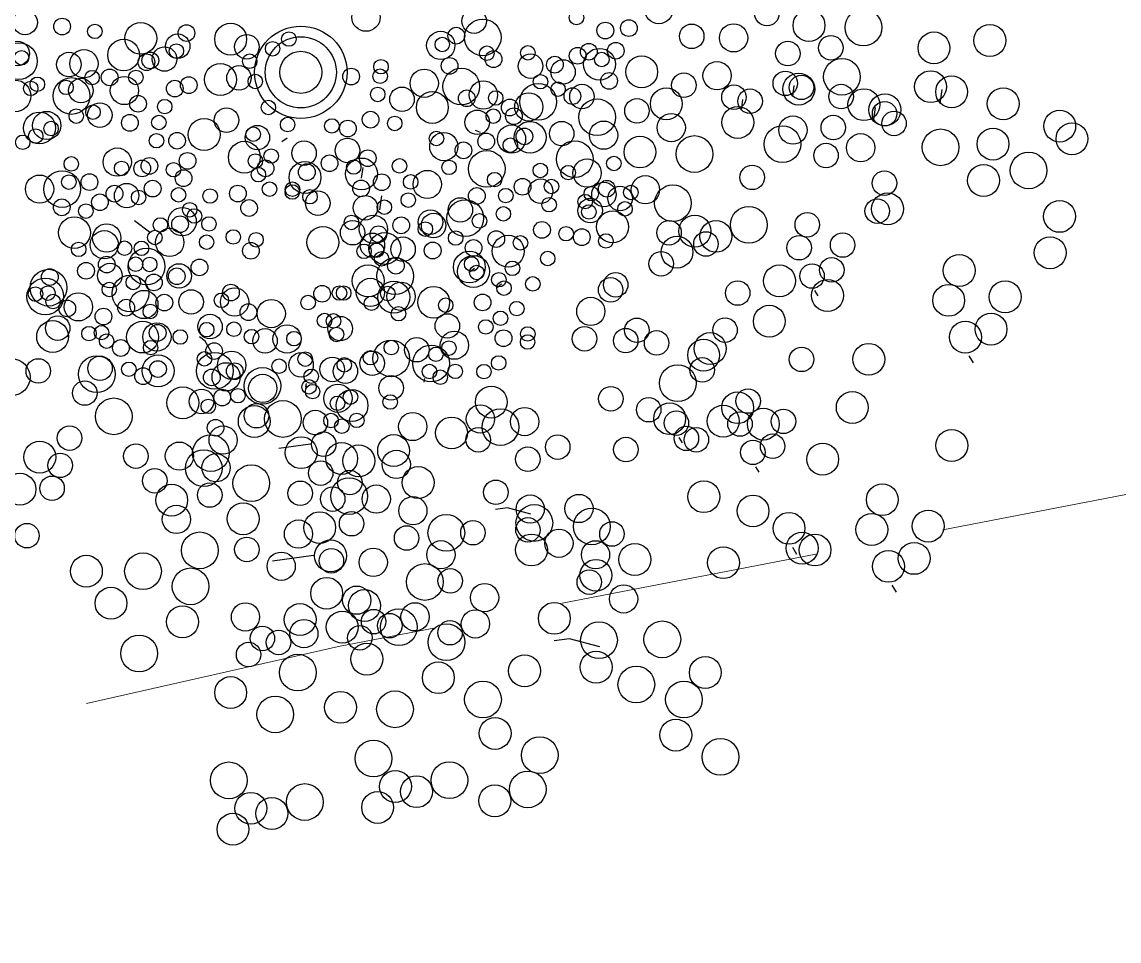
# Model space of a CAD drawing. Header units: millimetres. Extents: x 441156 to 441876, y 4514765 to 4515211.
# Drawn here: x 441586.899 to 441587.961, y 4514836.891 to 4514837.78 of the extents above; entities that cross this region are included whole.
import ezdxf

# ---------------------------------------------------------------- set-up
doc = ezdxf.new("R2010")
doc.units = ezdxf.units.MM
doc.linetypes.add('HIDDEN', pattern=[0.375, 0.25, -0.125])
doc.layers.add('01_piscinas', color=254, linetype='Continuous')
doc.layers.add('INGIN ELECTRICIDAD ALUMBRADO', color=120, linetype='HIDDEN')

msp = doc.modelspace()

# ---------------------------------------------------------------- linework, layer by layer
at = {"layer": '01_piscinas'}
for p, q in [((441587.64634229, 4514837.71807769, 0.00000053), (441587.64483138, 4514837.70762702, 0.00000053)), ((441587.78947846, 4514837.71422568, 0.00000053), (441587.78751427, 4514837.7006398, 0.00000053)), ((441587.59669433, 4514837.70469112, 0.00000053), (441587.59518342, 4514837.69424045, 0.00000053)), ((441587.72493611, 4514837.69682314, 0.00000053), (441587.72297193, 4514837.68323727, 0.00000053)), ((441587.33787062, 4514837.67508634, 0.00000053), (441587.34279814, 4514837.67313919, 0.00000053)), ((441587.15587819, 4514837.66734263, 0.00000053), (441587.15087339, 4514837.66360218, 0.00000053)), ((441587.22924897, 4514837.63899916, 0.00000053), (441587.22773806, 4514837.62854849, 0.00000053)), ((441587.24725714, 4514837.61142359, 0.00000053), (441587.24529296, 4514837.59783772, 0.00000053)), ((441587.0082659, 4514837.58768258, 0.00000053), (441587.02279162, 4514837.57666015, 0.00000053)), ((441587.33710561, 4514837.54108708, 0.00000053), (441587.33210081, 4514837.53734663, 0.00000053)), ((441587.36347966, 4514837.52591508, 0.00000053), (441587.35847486, 4514837.52217463, 0.00000053)), ((441587.66629872, 4514837.51997344, 0.00000053), (441587.66950376, 4514837.51472769, 0.00000053)), ((441587.81542182, 4514837.45669016, 0.00000053), (441587.81958837, 4514837.44987068, 0.00000053)), ((441587.17451832, 4514837.43010127, 0.00000053), (441587.17366447, 4514837.4265654, 0.00000053)), ((441587.28894148, 4514837.4346771, 0.00000053), (441587.28808763, 4514837.43114124, 0.00000053)), ((441587.19364837, 4514837.38727961, 0.00000053), (441587.19279452, 4514837.38374375, 0.00000053)), ((441587.53503002, 4514837.37776839, 0.00000053), (441587.53823506, 4514837.37252264, 0.00000053)), ((441587.14804533, 4514837.36740633, 0.00000053), (441587.17857563, 4514837.3715928, 0.00000053)), ((441587.60906296, 4514837.34945668, 0.00000053), (441587.612268, 4514837.34421093, 0.00000053)), ((441587.64477251, 4514837.2718236, 0.00000053), (441587.64893906, 4514837.26500412, 0.00000053)), ((441587.14169241, 4514837.25835292, 0.00000053), (441587.1813818, 4514837.26379533, 0.00000053)), ((441587.74101533, 4514837.23501836, 0.00000053), (441587.74518188, 4514837.22819889, 0.00000053))]:
    msp.add_line(p, q, dxfattribs=at)
at = {"layer": '01_piscinas', "elevation": 0.00000131}
msp.add_lwpolyline([(441583.31739881, 4514835.83174273, -0.0058147586), (441588.54332977, 4514837.00261362, -0.0069540546), (441592.08503505, 4514837.58702849)], format="xyb", dxfattribs=at)
at = {"layer": '01_piscinas', "elevation": 0.00000053}
for points in [[(441587.0835645, 4514837.45898806), (441587.07659142, 4514837.47094848), (441587.07659142, 4514837.47094848), (441587.07114223, 4514837.47511852)], [(441587.39181924, 4514837.30359766), (441587.3691935, 4514837.30955757), (441587.3691935, 4514837.30955757), (441587.35769842, 4514837.30802898)], [(441587.4585985, 4514837.17540164), (441587.42918503, 4514837.18314953), (441587.42918503, 4514837.18314953), (441587.41424143, 4514837.18116236)]]:
    msp.add_lwpolyline(points, dxfattribs=at)
at = {"layer": '01_piscinas'}
for centre, radius in [((441587.51559439, 4514837.79156787, 0.00000053), 0.01366082), ((441586.90246101, 4514837.77913782, 0.00000053), 0.01185795), ((441587.23228467, 4514837.78423404, 0.00000053), 0.01366082), ((441587.33688127, 4514837.78043003, 0.00000053), 0.01185795), ((441587.43592127, 4514837.78386613, 0.00000053), 0.00701654), ((441587.620191, 4514837.78776385, 0.00000053), 0.01185795), ((441587.66087026, 4514837.77616671, 0.00000053), 0.01541533), ((441587.71354952, 4514837.77424504, 0.00000053), 0.01775907), ((441586.93827824, 4514837.77518077, 0.00000053), 0.00808333), ((441587.34524688, 4514837.76471106, 0.00000053), 0.01775907), ((441587.48663425, 4514837.77369305, 0.00000053), 0.00808333), ((441586.96996791, 4514837.77053151, 0.00000053), 0.00701654), ((441587.01436394, 4514837.76374024, 0.00000053), 0.01541533), ((441587.05858192, 4514837.76889071, 0.00000053), 0.00808333), ((441587.10135368, 4514837.76296808, 0.00000053), 0.01541533), ((441587.16922172, 4514837.73091772, 0.00000053), 0.0446896), ((441587.15769376, 4514837.76307657, 0.00000053), 0.00701654), ((441587.30462569, 4514837.7569126, 0.00000053), 0.01366082), ((441587.31966682, 4514837.76634814, 0.00000053), 0.00808333), ((441587.46384235, 4514837.77131994, 0.00000053), 0.00808333), ((441587.54741291, 4514837.76572464, 0.00000053), 0.01185795), ((441587.58793541, 4514837.76424643, 0.00000053), 0.01366082), ((441587.78177818, 4514837.7545164, 0.00000053), 0.01541533), ((441587.83584053, 4514837.76171363, 0.00000053), 0.01541533), ((441586.89642569, 4514837.74177435, 0.00000053), 0.01775907), ((441586.89485117, 4514837.74912973, 0.00000053), 0.01185795), ((441586.99780558, 4514837.74763989, 0.00000053), 0.01541533), ((441587.05010035, 4514837.75616581, 0.00000053), 0.01185795), ((441587.11701553, 4514837.75557185, 0.00000053), 0.01185795), ((441587.16922172, 4514837.73091772, 0.00000053), 0.03437661), ((441587.14195418, 4514837.753705, 0.00000053), 0.00701654), ((441587.30608459, 4514837.75782232, 0.00000053), 0.00701654), ((441587.44786983, 4514837.7508482, 0.00000053), 0.00808333), ((441587.47397668, 4514837.75181801, 0.00000053), 0.00808333), ((441587.640419, 4514837.74907055, 0.00000053), 0.01185795), ((441587.68200542, 4514837.75460688, 0.00000053), 0.01185795), ((441586.89902112, 4514837.74498339, 0.00000053), 0.00701654), ((441586.94486497, 4514837.7384814, 0.00000053), 0.01185795), ((441586.95937862, 4514837.73926897, 0.00000053), 0.01366082), ((441587.01987216, 4514837.74068488, 0.00000053), 0.00808333), ((441587.02362518, 4514837.74243807, 0.00000053), 0.00808333), ((441587.03736315, 4514837.74378092, 0.00000053), 0.01185795), ((441587.04882481, 4514837.75151719, 0.00000053), 0.00701654), ((441587.1197699, 4514837.74163404, 0.00000053), 0.00701654), ((441587.16922172, 4514837.73091772, 0.00000053), 0.02034119), ((441587.34925755, 4514837.7493978, 0.00000053), 0.00701654), ((441587.35565968, 4514837.74365472, 0.00000053), 0.00808333), ((441587.3915156, 4514837.73689857, 0.00000053), 0.01185795), ((441587.38891203, 4514837.74976973, 0.00000053), 0.00701654), ((441587.43705866, 4514837.74694829, 0.00000053), 0.00808333), ((441587.45820376, 4514837.73869282, 0.00000053), 0.01541533), ((441587.46039445, 4514837.74329219, 0.00000053), 0.00701654), ((441587.09146088, 4514837.72395756, 0.00000053), 0.01541533), ((441587.10940569, 4514837.72556376, 0.00000053), 0.01185795), ((441587.24680027, 4514837.73635929, 0.00000053), 0.00701654), ((441587.31319862, 4514837.73713633, 0.00000053), 0.00808333), ((441587.41505366, 4514837.7383216, 0.00000053), 0.00808333), ((441587.42290587, 4514837.73128959, 0.00000053), 0.01185795), ((441587.49901111, 4514837.73140114, 0.00000053), 0.01541533), ((441587.5719482, 4514837.72764123, 0.00000053), 0.01366082), ((441587.69276614, 4514837.72665828, 0.00000053), 0.01775907), ((441586.96728185, 4514837.72580762, 0.00000053), 0.00701654), ((441586.98430183, 4514837.72602876, 0.00000053), 0.00808333), ((441586.99860039, 4514837.7133033, 0.00000053), 0.01366082), ((441587.00968165, 4514837.72594564, 0.00000053), 0.00701654), ((441587.12520094, 4514837.72206667, 0.00000053), 0.00701654), ((441587.21791555, 4514837.72683967, 0.00000053), 0.00808333), ((441587.24591954, 4514837.72714775, 0.00000053), 0.00701654), ((441587.28863848, 4514837.7203074, 0.00000053), 0.01366082), ((441587.3244635, 4514837.71712431, 0.00000053), 0.01775907), ((441587.40111013, 4514837.72182916, 0.00000053), 0.00701654), ((441587.46750848, 4514837.72260621, 0.00000053), 0.00808333), ((441587.53979535, 4514837.71843103, 0.00000053), 0.01185795), ((441587.637915, 4514837.72024469, 0.00000053), 0.01185795), ((441587.65096744, 4514837.71468502, 0.00000053), 0.01541533), ((441587.6535774, 4514837.71637685, 0.00000053), 0.01185795), ((441587.77852298, 4514837.71704277, 0.00000053), 0.01541533), ((441587.7988841, 4514837.71201459, 0.00000053), 0.01541533), ((441586.89264949, 4514837.70804951, 0.00000053), 0.01541533), ((441586.90788831, 4514837.71538132, 0.00000053), 0.00701654), ((441586.91430839, 4514837.71932093, 0.00000053), 0.00701654), ((441586.94741399, 4514837.70801897, 0.00000053), 0.01775907), ((441586.94210573, 4514837.71634687, 0.00000053), 0.00701654), ((441586.95647386, 4514837.71332679, 0.00000053), 0.01185795), ((441587.04730908, 4514837.71514919, 0.00000053), 0.00808333), ((441587.06077338, 4514837.71849927, 0.00000053), 0.00808333), ((441587.2436179, 4514837.70952844, 0.00000053), 0.00701654), ((441587.26711424, 4514837.70482135, 0.00000053), 0.01185795), ((441587.34588604, 4514837.70899723, 0.00000053), 0.01366082), ((441587.39888534, 4514837.70242108, 0.00000053), 0.01775907), ((441587.41812071, 4514837.71462633, 0.00000053), 0.00701654), ((441587.44121065, 4514837.70748385, 0.00000053), 0.01185795), ((441587.58826704, 4514837.70685812, 0.00000053), 0.01185795), ((441587.69197431, 4514837.70752009, 0.00000053), 0.01185795), ((441587.01173874, 4514837.70049307, 0.00000053), 0.00808333), ((441587.296482, 4514837.69699244, 0.00000053), 0.01541533), ((441587.32976435, 4514837.70579115, 0.00000053), 0.00808333), ((441587.35776834, 4514837.70609923, 0.00000053), 0.00701654), ((441587.38980896, 4514837.69745637, 0.00000053), 0.01366082), ((441587.43193814, 4514837.70795009, 0.00000053), 0.00808333), ((441587.49440556, 4514837.69365236, 0.00000053), 0.01185795), ((441587.52280733, 4514837.70045368, 0.00000053), 0.01541533), ((441587.60392944, 4514837.70299029, 0.00000053), 0.01185795), ((441587.71398064, 4514837.69964024, 0.00000053), 0.01541533), ((441587.73434175, 4514837.69461205, 0.00000053), 0.01541533), ((441587.84880008, 4514837.7005008, 0.00000053), 0.01541533), ((441586.95199962, 4514837.68857002, 0.00000053), 0.00701654), ((441586.96816287, 4514837.69241679, 0.00000053), 0.00701654), ((441586.97477864, 4514837.68952105, 0.00000053), 0.01185795), ((441587.03755197, 4514837.69777567, 0.00000053), 0.00701654), ((441587.09732017, 4514837.6846284, 0.00000053), 0.01185795), ((441587.13782016, 4514837.69689839, 0.00000053), 0.00701654), ((441587.3554667, 4514837.68847992, 0.00000053), 0.00701654), ((441587.37134044, 4514837.69687795, 0.00000053), 0.00808333), ((441587.37538452, 4514837.68846339, 0.00000053), 0.00808333), ((441587.45598514, 4514837.68741797, 0.00000053), 0.01775907), ((441587.59196072, 4514837.68247275, 0.00000053), 0.01541533), ((441587.73401242, 4514837.69089857, 0.00000053), 0.01185795), ((441586.91644571, 4514837.67710205, 0.00000053), 0.01541533), ((441586.92337695, 4514837.67949358, 0.00000053), 0.01366082), ((441587.00388036, 4514837.68208551, 0.00000053), 0.00808333), ((441587.03188435, 4514837.68239359, 0.00000053), 0.00701654), ((441587.0757497, 4514837.6707416, 0.00000053), 0.01541533), ((441587.15648903, 4514837.6803866, 0.00000053), 0.00701654), ((441587.19926169, 4514837.67903998, 0.00000053), 0.00701654), ((441587.21474703, 4514837.67651357, 0.00000053), 0.00808333), ((441587.23675203, 4514837.68514026, 0.00000053), 0.00808333), ((441587.26008781, 4514837.68148416, 0.00000053), 0.00701654), ((441587.33984357, 4514837.68257788, 0.00000053), 0.01185795), ((441587.52762688, 4514837.67743373, 0.00000053), 0.01366082), ((441587.64537112, 4514837.67511644, 0.00000053), 0.01366082), ((441587.68436446, 4514837.677512, 0.00000053), 0.01185795), ((441587.74313064, 4514837.68146518, 0.00000053), 0.01185795), ((441587.90344963, 4514837.67889282, 0.00000053), 0.01541533), ((441586.91277088, 4514837.66927855, 0.00000053), 0.00701654), ((441586.92760463, 4514837.6765166, 0.00000053), 0.00701654), ((441587.12719353, 4514837.66773533, 0.00000053), 0.01185795), ((441587.12316854, 4514837.67108766, 0.00000053), 0.00701654), ((441587.3004542, 4514837.66691318, 0.00000053), 0.00701654), ((441587.37306489, 4514837.66635925, 0.00000053), 0.01366082), ((441587.39103013, 4514837.66807593, 0.00000053), 0.01541533), ((441587.38551884, 4514837.66896146, 0.00000053), 0.00808333), ((441587.42162748, 4514837.67161314, 0.00000053), 0.01185795), ((441587.46214998, 4514837.67013493, 0.00000053), 0.01366082), ((441587.63514843, 4514837.66138853, 0.00000053), 0.01775907), ((441587.78821594, 4514837.65837605, 0.00000053), 0.01775907), ((441587.83890728, 4514837.66149028, 0.00000053), 0.01541533), ((441587.91530331, 4514837.66662942, 0.00000053), 0.01541533), ((441586.90018935, 4514837.66327913, 0.00000053), 0.00701654), ((441587.02958272, 4514837.66477428, 0.00000053), 0.00701654), ((441587.04950053, 4514837.66475775, 0.00000053), 0.00808333), ((441587.11458508, 4514837.64878061, 0.00000053), 0.01541533), ((441587.17234999, 4514837.65273907, 0.00000053), 0.01185795), ((441587.21439124, 4514837.6553168, 0.00000053), 0.01185795), ((441587.30758799, 4514837.65906045, 0.00000053), 0.01366082), ((441587.32659583, 4514837.65546505, 0.00000053), 0.00808333), ((441587.34860083, 4514837.66409174, 0.00000053), 0.00808333), ((441587.37193661, 4514837.66043564, 0.00000053), 0.00701654), ((441587.43421784, 4514837.64699171, 0.00000053), 0.01775907), ((441587.4973492, 4514837.65382177, 0.00000053), 0.01541533), ((441587.55002846, 4514837.65190009, 0.00000053), 0.01775907), ((441587.71087506, 4514837.65794776, 0.00000053), 0.01366082), ((441586.99162789, 4514837.64408012, 0.00000053), 0.01366082), ((441587.05963486, 4514837.64525582, 0.00000053), 0.00808333), ((441587.14054537, 4514837.64994987, 0.00000053), 0.00701654), ((441587.23396753, 4514837.64782857, 0.00000053), 0.00808333), ((441587.34909787, 4514837.63750327, 0.00000053), 0.01775907), ((441587.67735236, 4514837.6504655, 0.00000053), 0.01185795), ((441587.87337106, 4514837.63605676, 0.00000053), 0.01775907), ((441586.94714651, 4514837.64237048, 0.00000053), 0.00701654), ((441586.99584534, 4514837.63794202, 0.00000053), 0.00701654), ((441587.01576316, 4514837.63792549, 0.00000053), 0.00808333), ((441587.02271684, 4514837.6403861, 0.00000053), 0.00808333), ((441587.04605262, 4514837.63673, 0.00000053), 0.00701654), ((441587.12529705, 4514837.64503906, 0.00000053), 0.00701654), ((441587.1351171, 4514837.63806973, 0.00000053), 0.00808333), ((441587.17328846, 4514837.62928548, 0.00000053), 0.01541533), ((441587.17504451, 4514837.63433216, 0.00000053), 0.00808333), ((441587.19704951, 4514837.64295886, 0.00000053), 0.00808333), ((441587.22794209, 4514837.63263653, 0.00000053), 0.01541533), ((441587.2203853, 4514837.63930276, 0.00000053), 0.00701654), ((441587.26473332, 4514837.64041097, 0.00000053), 0.00701654), ((441587.31265229, 4514837.63897261, 0.00000053), 0.00701654), ((441587.40094089, 4514837.63598292, 0.00000053), 0.00701654), ((441587.44616277, 4514837.63352973, 0.00000053), 0.01366082), ((441587.47209399, 4514837.64275761, 0.00000053), 0.00701654), ((441586.9164811, 4514837.61794765, 0.00000053), 0.01366082), ((441586.93834974, 4514837.61802884, 0.00000053), 0.01775907), ((441586.94484488, 4514837.62475117, 0.00000053), 0.00701654), ((441586.96476269, 4514837.62473465, 0.00000053), 0.00808333), ((441587.05575956, 4514837.62856524, 0.00000053), 0.00808333), ((441587.12818996, 4514837.63194595, 0.00000053), 0.00701654), ((441587.24751639, 4514837.62462217, 0.00000053), 0.00808333), ((441587.27552038, 4514837.62493025, 0.00000053), 0.00701654), ((441587.29160078, 4514837.62245526, 0.00000053), 0.01366082), ((441587.3567396, 4514837.6271584, 0.00000053), 0.00701654), ((441587.4278927, 4514837.63393309, 0.00000053), 0.00701654), ((441587.60590601, 4514837.62930399, 0.00000053), 0.01185795), ((441587.73388118, 4514837.62373812, 0.00000053), 0.01185795), ((441587.82979155, 4514837.62632983, 0.00000053), 0.01541533), ((441586.98897947, 4514837.61355384, 0.00000053), 0.00808333), ((441587.00072958, 4514837.61165874, 0.00000053), 0.01185795), ((441587.02589748, 4514837.61842356, 0.00000053), 0.00808333), ((441587.10833341, 4514837.61369809, 0.00000053), 0.00808333), ((441587.13900506, 4514837.61793355, 0.00000053), 0.00701654), ((441587.16099444, 4514837.61517234, 0.00000053), 0.00701654), ((441587.16110098, 4514837.61783973, 0.00000053), 0.00701654), ((441587.22749933, 4514837.61861677, 0.00000053), 0.00808333), ((441587.38372396, 4514837.62019412, 0.00000053), 0.00808333), ((441587.40124261, 4514837.61597085, 0.00000053), 0.01185795), ((441587.41172795, 4514837.62050219, 0.00000053), 0.00701654), ((441587.46248161, 4514837.61274663, 0.00000053), 0.01185795), ((441587.46522812, 4514837.61836944, 0.00000053), 0.00808333), ((441587.47814401, 4514837.60887879, 0.00000053), 0.01185795), ((441587.4885639, 4514837.61471334, 0.00000053), 0.00701654), ((441587.50263418, 4514837.61741259, 0.00000053), 0.01366082), ((441587.52924508, 4514837.60431334, 0.00000053), 0.01775907), ((441586.97489702, 4514837.60523271, 0.00000053), 0.00808333), ((441587.01231525, 4514837.60989774, 0.00000053), 0.00701654), ((441587.05092974, 4514837.61241617, 0.00000053), 0.00701654), ((441587.08146191, 4514837.611254, 0.00000053), 0.00701654), ((441587.17811156, 4514837.61063689, 0.00000053), 0.00701654), ((441587.18568524, 4514837.60438612, 0.00000053), 0.01185795), ((441587.23171062, 4514837.59989175, 0.00000053), 0.01185795), ((441587.27321874, 4514837.60731094, 0.00000053), 0.00701654), ((441587.33952267, 4514837.6113696, 0.00000053), 0.00808333), ((441587.36752665, 4514837.61167767, 0.00000053), 0.00701654), ((441587.44436261, 4514837.60588881, 0.00000053), 0.00701654), ((441587.45022479, 4514837.6134843, 0.00000053), 0.00701654), ((441587.73691129, 4514837.59881987, 0.00000053), 0.01541533), ((441586.937979, 4514837.600363, 0.00000053), 0.00808333), ((441586.96131479, 4514837.5967069, 0.00000053), 0.00701654), ((441587.05446499, 4514837.58648063, 0.00000053), 0.01366082), ((441587.06172665, 4514837.59797056, 0.00000053), 0.00701654), ((441587.1191485, 4514837.59968569, 0.00000053), 0.00808333), ((441587.25001649, 4514837.60049613, 0.00000053), 0.00701654), ((441587.32831449, 4514837.58991652, 0.00000053), 0.01775907), ((441587.32358202, 4514837.59780432, 0.00000053), 0.01185795), ((441587.36522502, 4514837.59405836, 0.00000053), 0.00701654), ((441587.40942631, 4514837.60288288, 0.00000053), 0.00701654), ((441587.44920873, 4514837.59715843, 0.00000053), 0.01185795), ((441587.44792316, 4514837.59586499, 0.00000053), 0.00701654), ((441587.48285946, 4514837.59887092, 0.00000053), 0.00701654), ((441587.60265791, 4514837.58336105, 0.00000053), 0.01775907), ((441587.72686908, 4514837.59669161, 0.00000053), 0.01185795), ((441587.90327902, 4514837.59158424, 0.00000053), 0.01541533), ((441586.95018193, 4514837.57588104, 0.00000053), 0.01541533), ((441587.03337955, 4514837.58330074, 0.00000053), 0.00701654), ((441587.05236796, 4514837.58396779, 0.00000053), 0.00808333), ((441587.06632726, 4514837.59194917, 0.00000053), 0.00701654), ((441587.08037194, 4514837.58427587, 0.00000053), 0.00701654), ((441587.21820624, 4514837.5857442, 0.00000053), 0.00701654), ((441587.23942066, 4514837.57920802, 0.00000053), 0.01366082), ((441587.26635287, 4514837.58292276, 0.00000053), 0.00808333), ((441587.29464674, 4514837.58608396, 0.00000053), 0.01185795), ((441587.29770698, 4514837.5827691, 0.00000053), 0.01185795), ((441587.34202276, 4514837.58724355, 0.00000053), 0.00701654), ((441587.47084888, 4514837.58148679, 0.00000053), 0.01541533), ((441587.55045958, 4514837.5772953, 0.00000053), 0.01541533), ((441587.65921906, 4514837.583486, 0.00000053), 0.01185795), ((441586.98146539, 4514837.57069527, 0.00000053), 0.01366082), ((441587.02798928, 4514837.5711383, 0.00000053), 0.00701654), ((441587.0423784, 4514837.56638727, 0.00000053), 0.01366082), ((441587.1039031, 4514837.57172392, 0.00000053), 0.00701654), ((441587.19062429, 4514837.56642665, 0.00000053), 0.01541533), ((441587.21935718, 4514837.57580137, 0.00000053), 0.01185795), ((441587.24434787, 4514837.57429607, 0.00000053), 0.00808333), ((441587.28968865, 4514837.57926666, 0.00000053), 0.00701654), ((441587.40256044, 4514837.57849471, 0.00000053), 0.00808333), ((441587.42589622, 4514837.57483861, 0.00000053), 0.00701654), ((441587.44105729, 4514837.57147681, 0.00000053), 0.00808333), ((441587.52548086, 4514837.57574397, 0.00000053), 0.01185795), ((441587.57082069, 4514837.57226711, 0.00000053), 0.01541533), ((441586.97907559, 4514837.56411529, 0.00000053), 0.01366082), ((441586.99864745, 4514837.56079258, 0.00000053), 0.00701654), ((441587.01510212, 4514837.56069394, 0.00000053), 0.00701654), ((441587.07807031, 4514837.56665656, 0.00000053), 0.00701654), ((441587.12589249, 4514837.56896271, 0.00000053), 0.00701654), ((441587.23846064, 4514837.56361203, 0.00000053), 0.01185795), ((441587.25045729, 4514837.56058396, 0.00000053), 0.01541533), ((441587.26812976, 4514837.55979122, 0.00000053), 0.01185795), ((441587.31904758, 4514837.57064284, 0.00000053), 0.00701654), ((441587.33635414, 4514837.56104349, 0.00000053), 0.00808333), ((441587.35835914, 4514837.56967019, 0.00000053), 0.00808333), ((441587.3698901, 4514837.55787029, 0.00000053), 0.01541533), ((441587.38169493, 4514837.56601409, 0.00000053), 0.00701654), ((441587.46439307, 4514837.56782072, 0.00000053), 0.00701654), ((441587.53320483, 4514837.55703065, 0.00000053), 0.01541533), ((441587.56118515, 4514837.56488178, 0.00000053), 0.01185795), ((441587.65135337, 4514837.56128157, 0.00000053), 0.01185795), ((441587.69339462, 4514837.5638593, 0.00000053), 0.01185795), ((441587.89416329, 4514837.55642378, 0.00000053), 0.01541533), ((441586.95429942, 4514837.55968436, 0.00000053), 0.00701654), ((441587.02003797, 4514837.54314951, 0.00000053), 0.01775907), ((441587.12096456, 4514837.55834577, 0.00000053), 0.00808333), ((441587.23040433, 4514837.55780363, 0.00000053), 0.00701654), ((441587.24247999, 4514837.55877237, 0.00000053), 0.00701654), ((441587.24741491, 4514837.5506008, 0.00000053), 0.00701654), ((441587.29680268, 4514837.55858068, 0.00000053), 0.00808333), ((441587.33227424, 4514837.54263383, 0.00000053), 0.01541533), ((441587.40806897, 4514837.55084209, 0.00000053), 0.00701654), ((441587.51787101, 4514837.54573588, 0.00000053), 0.01185795), ((441586.96141346, 4514837.53899837, 0.00000053), 0.00808333), ((441586.98143052, 4514837.54500378, 0.00000053), 0.00808333), ((441587.0094345, 4514837.54531185, 0.00000053), 0.00701654), ((441587.02305781, 4514837.54508982, 0.00000053), 0.00701654), ((441587.07120444, 4514837.54226838, 0.00000053), 0.00808333), ((441587.26048033, 4514837.53369511, 0.00000053), 0.01775907), ((441587.26123235, 4514837.54392455, 0.00000053), 0.00808333), ((441587.33625256, 4514837.53832451, 0.00000053), 0.01541533), ((441587.33448627, 4514837.5455198, 0.00000053), 0.00701654), ((441587.37396893, 4514837.54136103, 0.00000053), 0.00701654), ((441587.68289321, 4514837.53981471, 0.00000053), 0.01185795), ((441587.80621826, 4514837.53925649, 0.00000053), 0.01541533), ((441586.9251385, 4514837.52262853, 0.00000053), 0.01775907), ((441586.92642791, 4514837.53292026, 0.00000053), 0.00808333), ((441586.98451135, 4514837.53432397, 0.00000053), 0.01185795), ((441587.02705068, 4514837.52767602, 0.00000053), 0.00808333), ((441587.05148009, 4514837.53396589, 0.00000053), 0.01185795), ((441587.04919944, 4514837.53364169, 0.00000053), 0.00808333), ((441587.23439782, 4514837.52926647, 0.00000053), 0.01541533), ((441587.33942119, 4514837.53734822, 0.00000053), 0.00701654), ((441587.36086031, 4514837.5303478, 0.00000053), 0.00701654), ((441587.47385909, 4514837.52539235, 0.00000053), 0.01185795), ((441587.6323586, 4514837.52919184, 0.00000053), 0.01541533), ((441587.66382091, 4514837.53387549, 0.00000053), 0.01185795), ((441586.92203174, 4514837.51407456, 0.00000053), 0.01775907), ((441586.98393061, 4514837.52087774, 0.00000053), 0.00701654), ((441587.00432541, 4514837.51702813, 0.00000053), 0.01775907), ((441587.00713287, 4514837.52769254, 0.00000053), 0.00701654), ((441587.10165425, 4514837.5179263, 0.00000053), 0.00808333), ((441587.23653824, 4514837.51807686, 0.00000053), 0.01366082), ((441587.25923232, 4514837.51342032, 0.00000053), 0.01541533), ((441587.26620736, 4514837.51425605, 0.00000053), 0.01366082), ((441587.36579523, 4514837.52217623, 0.00000053), 0.00701654), ((441587.39368539, 4514837.52627745, 0.00000053), 0.00701654), ((441587.46898978, 4514837.52050574, 0.00000053), 0.01185795), ((441587.59190395, 4514837.51742416, 0.00000053), 0.01185795), ((441587.67877418, 4514837.515071, 0.00000053), 0.01541533), ((441587.79599286, 4514837.51039073, 0.00000053), 0.01541533), ((441587.85064649, 4514837.51374178, 0.00000053), 0.01541533), ((441586.91248437, 4514837.51642783, 0.00000053), 0.00701654), ((441586.92456003, 4514837.51739657, 0.00000053), 0.00701654), ((441586.92949495, 4514837.509225, 0.00000053), 0.00701654), ((441586.95408288, 4514837.50409415, 0.00000053), 0.01366082), ((441587.0173857, 4514837.50636613, 0.00000053), 0.01366082), ((441587.03718501, 4514837.50817408, 0.00000053), 0.00808333), ((441587.06308897, 4514837.50881127, 0.00000053), 0.01185795), ((441587.0923575, 4514837.51040267, 0.00000053), 0.00701654), ((441587.1052155, 4514837.50878779, 0.00000053), 0.01366082), ((441587.17625812, 4514837.50824618, 0.00000053), 0.00701654), ((441587.18984035, 4514837.516772, 0.00000053), 0.00808333), ((441587.20660888, 4514837.51745514, 0.00000053), 0.00701654), ((441587.21069081, 4514837.51746238, 0.00000053), 0.00701654), ((441587.23761754, 4514837.50755937, 0.00000053), 0.00701654), ((441587.25335713, 4514837.51693094, 0.00000053), 0.00701654), ((441587.29780217, 4514837.50845327, 0.00000053), 0.01541533), ((441587.34509806, 4514837.50834616, 0.00000053), 0.00808333), ((441586.94331239, 4514837.50254875, 0.00000053), 0.00808333), ((441587.000267, 4514837.50330437, 0.00000053), 0.00808333), ((441587.02360278, 4514837.49964827, 0.00000053), 0.00701654), ((441587.11849912, 4514837.49895454, 0.00000053), 0.00808333), ((441587.14063114, 4514837.4975934, 0.00000053), 0.01366082), ((441587.26375123, 4514837.49744723, 0.00000053), 0.00701654), ((441587.30941738, 4514837.5056904, 0.00000053), 0.00701654), ((441587.37815502, 4514837.50240499, 0.00000053), 0.00701654), ((441587.44976758, 4514837.49965082, 0.00000053), 0.01366082), ((441587.6224658, 4514837.49018132, 0.00000053), 0.01541533), ((441586.93400808, 4514837.48349083, 0.00000053), 0.01185795), ((441586.97826199, 4514837.49467767, 0.00000053), 0.00808333), ((441587.08139376, 4514837.48500554, 0.00000053), 0.01185795), ((441587.19216628, 4514837.490808, 0.00000053), 0.00701654), ((441587.20085663, 4514837.4904878, 0.00000053), 0.00701654), ((441587.20734723, 4514837.48304442, 0.00000053), 0.01185795), ((441587.31098077, 4514837.4856009, 0.00000053), 0.01185795), ((441587.36241544, 4514837.49303342, 0.00000053), 0.00701654), ((441587.49434204, 4514837.48140549, 0.00000053), 0.01185795), ((441587.57962418, 4514837.48158773, 0.00000053), 0.01185795), ((441587.83699466, 4514837.48248381, 0.00000053), 0.01541533), ((441586.92909824, 4514837.47534584, 0.00000053), 0.01541533), ((441586.96431846, 4514837.47818524, 0.00000053), 0.00701654), ((441586.97639412, 4514837.47915398, 0.00000053), 0.00701654), ((441587.0161576, 4514837.47488034, 0.00000053), 0.01541533), ((441587.02999207, 4514837.47497806, 0.00000053), 0.01366082), ((441587.03071681, 4514837.47896228, 0.00000053), 0.00808333), ((441587.07821223, 4514837.48201402, 0.00000053), 0.00701654), ((441587.10455559, 4514837.48246211, 0.00000053), 0.00701654), ((441587.13458867, 4514837.47117405, 0.00000053), 0.01185795), ((441587.15594554, 4514837.47301695, 0.00000053), 0.01366082), ((441587.20374954, 4514837.47739469, 0.00000053), 0.00701654), ((441587.3481651, 4514837.4846509, 0.00000053), 0.00701654), ((441587.38878948, 4514837.47786142, 0.00000053), 0.00701654), ((441587.44372511, 4514837.47323147, 0.00000053), 0.01185795), ((441587.48357434, 4514837.47140307, 0.00000053), 0.01185795), ((441587.81220066, 4514837.47476283, 0.00000053), 0.01541533), ((441586.98132904, 4514837.47098241, 0.00000053), 0.00701654), ((441586.99514648, 4514837.46430616, 0.00000053), 0.00808333), ((441587.05259433, 4514837.47493696, 0.00000053), 0.00701654), ((441587.12156617, 4514837.47525928, 0.00000053), 0.00701654), ((441587.16262048, 4514837.47331424, 0.00000053), 0.00701654), ((441587.2567332, 4514837.4542246, 0.00000053), 0.01775907), ((441587.28140355, 4514837.46262302, 0.00000053), 0.01185795), ((441587.3177792, 4514837.46702462, 0.00000053), 0.01366082), ((441587.36532183, 4514837.47375541, 0.00000053), 0.00808333), ((441587.38865762, 4514837.47009931, 0.00000053), 0.00701654), ((441587.5134455, 4514837.46921615, 0.00000053), 0.01185795), ((441587.5589202, 4514837.45738215, 0.00000053), 0.01541533), ((441587.5652503, 4514837.46373473, 0.00000053), 0.01541533), ((441587.02393063, 4514837.46463881, 0.00000053), 0.00701654), ((441587.08532626, 4514837.46132803, 0.00000053), 0.00808333), ((441587.23828386, 4514837.44950276, 0.00000053), 0.01185795), ((441587.23661547, 4514837.45488146, 0.00000053), 0.00701654), ((441587.2567476, 4514837.46473771, 0.00000053), 0.00701654), ((441587.29530305, 4514837.44925755, 0.00000053), 0.01775907), ((441587.29997183, 4514837.45821392, 0.00000053), 0.00701654), ((441587.31255336, 4514837.46421334, 0.00000053), 0.00701654), ((441587.65365712, 4514837.45327601, 0.00000053), 0.01185795), ((441587.71870862, 4514837.45337609, 0.00000053), 0.01541533), ((441586.88954123, 4514837.43604708, 0.00000053), 0.01775907), ((441586.91522806, 4514837.44209941, 0.00000053), 0.01185795), ((441586.97183489, 4514837.43900065, 0.00000053), 0.01775907), ((441586.97496331, 4514837.44464127, 0.00000053), 0.01185795), ((441587.03124915, 4514837.44217934, 0.00000053), 0.01541533), ((441587.03104466, 4514837.44395282, 0.00000053), 0.00808333), ((441587.08601364, 4514837.4421488, 0.00000053), 0.01775907), ((441587.07602951, 4514837.45380441, 0.00000053), 0.00701654), ((441587.10233309, 4514837.44765662, 0.00000053), 0.01366082), ((441587.14817788, 4514837.4466671, 0.00000053), 0.00701654), ((441587.16947216, 4514837.44794697, 0.00000053), 0.01185795), ((441587.17349702, 4514837.45356222, 0.00000053), 0.00701654), ((441587.19963725, 4514837.44358673, 0.00000053), 0.01185795), ((441587.21233064, 4514837.44188889, 0.00000053), 0.01185795), ((441587.21129633, 4514837.44798634, 0.00000053), 0.00701654), ((441587.36063421, 4514837.44981597, 0.00000053), 0.00701654), ((441587.55760728, 4514837.44309135, 0.00000053), 0.01185795), ((441587.00286753, 4514837.44372971, 0.00000053), 0.00701654), ((441587.01668497, 4514837.43705346, 0.00000053), 0.00808333), ((441587.08313255, 4514837.43588181, 0.00000053), 0.00808333), ((441587.09696382, 4514837.43640644, 0.00000053), 0.01366082), ((441587.1052813, 4514837.44184748, 0.00000053), 0.00808333), ((441587.13205397, 4514837.4275961, 0.00000053), 0.01775907), ((441587.17929829, 4514837.43695471, 0.00000053), 0.00701654), ((441587.29372145, 4514837.44153054, 0.00000053), 0.00701654), ((441587.30418643, 4514837.43603558, 0.00000053), 0.00701654), ((441587.3186407, 4514837.44170213, 0.00000053), 0.00701654), ((441587.34638388, 4514837.44143345, 0.00000053), 0.00701654), ((441587.53393134, 4514837.43027075, 0.00000053), 0.01775907), ((441586.96024499, 4514837.42072909, 0.00000053), 0.01185795), ((441587.13237946, 4514837.42521205, 0.00000053), 0.01366082), ((441587.17719407, 4514837.42671179, 0.00000053), 0.00701654), ((441587.25658864, 4514837.42569702, 0.00000053), 0.01185795), ((441587.05504537, 4514837.41123188, 0.00000053), 0.01541533), ((441587.07314207, 4514837.41262419, 0.00000053), 0.01185795), ((441587.09326688, 4514837.41637987, 0.00000053), 0.00808333), ((441587.10834834, 4514837.41815221, 0.00000053), 0.00701654), ((441587.18065621, 4514837.42210917, 0.00000053), 0.00701654), ((441587.20518695, 4514837.41566955, 0.00000053), 0.01366082), ((441587.21878488, 4514837.40868243, 0.00000053), 0.01541533), ((441587.21726025, 4514837.41681585, 0.00000053), 0.00701654), ((441587.25574552, 4514837.4120598, 0.00000053), 0.00701654), ((441587.35350848, 4514837.41200585, 0.00000053), 0.01541533), ((441587.46917203, 4514837.41519032, 0.00000053), 0.01185795), ((441587.59187813, 4514837.40655182, 0.00000053), 0.01541533), ((441587.6019833, 4514837.41296924, 0.00000053), 0.01185795), ((441587.70274491, 4514837.40678873, 0.00000053), 0.01541533), ((441586.98822318, 4514837.39819617, 0.00000053), 0.01775907), ((441587.07968464, 4514837.40785406, 0.00000053), 0.00701654), ((441587.12419876, 4514837.39325095, 0.00000053), 0.01541533), ((441587.12633699, 4514837.3987927, 0.00000053), 0.01185795), ((441587.15196268, 4514837.39564672, 0.00000053), 0.01775907), ((441587.20467872, 4514837.41081643, 0.00000053), 0.00701654), ((441587.34300487, 4514837.3956469, 0.00000053), 0.01366082), ((441587.50577348, 4514837.40458402, 0.00000053), 0.01185795), ((441587.52607612, 4514837.3959256, 0.00000053), 0.01541533), ((441587.57788012, 4514837.39354867, 0.00000053), 0.01541533), ((441587.18329275, 4514837.39218106, 0.00000053), 0.01185795), ((441587.19842834, 4514837.39413305, 0.00000053), 0.00701654), ((441587.22334759, 4514837.39430464, 0.00000053), 0.00701654), ((441587.27752797, 4514837.38834811, 0.00000053), 0.01366082), ((441587.36234644, 4514837.38785669, 0.00000053), 0.01775907), ((441587.38580611, 4514837.39310526, 0.00000053), 0.01366082), ((441587.53255221, 4514837.39167045, 0.00000053), 0.01185795), ((441587.59411761, 4514837.39076481, 0.00000053), 0.01185795), ((441587.61671263, 4514837.39070567, 0.00000053), 0.01541533), ((441587.63615886, 4514837.39334254, 0.00000053), 0.01185795), ((441586.94549668, 4514837.37717286, 0.00000053), 0.01185795), ((441587.08679868, 4514837.38716807, 0.00000053), 0.00808333), ((441587.09408141, 4514837.37527527, 0.00000053), 0.01366082), ((441587.20889332, 4514837.38863808, 0.00000053), 0.00701654), ((441587.31505809, 4514837.38213461, 0.00000053), 0.01541533), ((441587.34088596, 4514837.37554638, 0.00000053), 0.01185795), ((441587.54227804, 4514837.37691548, 0.00000053), 0.01185795), ((441587.55191551, 4514837.3755526, 0.00000053), 0.01185795), ((441587.0822665, 4514837.36267829, 0.00000053), 0.01775907), ((441587.1695473, 4514837.36305574, 0.00000053), 0.01541533), ((441587.19138556, 4514837.37120539, 0.00000053), 0.01185795), ((441587.2590025, 4514837.36507827, 0.00000053), 0.01541533), ((441587.41778735, 4514837.36845431, 0.00000053), 0.01185795), ((441587.48375659, 4514837.36608764, 0.00000053), 0.01185795), ((441587.62565745, 4514837.36929795, 0.00000053), 0.01185795), ((441587.79898774, 4514837.3699835, 0.00000053), 0.01541533), ((441586.91668578, 4514837.35875833, 0.00000053), 0.01541533), ((441587.0096544, 4514837.35972064, 0.00000053), 0.01185795), ((441587.05178093, 4514837.35969715, 0.00000053), 0.01366082), ((441587.2087619, 4514837.35738744, 0.00000053), 0.01541533), ((441587.22526331, 4514837.35518024, 0.00000053), 0.01541533), ((441587.38885207, 4514837.35673396, 0.00000053), 0.01185795), ((441587.60658515, 4514837.36335873, 0.00000053), 0.01185795), ((441587.67412295, 4514837.35674344, 0.00000053), 0.01541533), ((441586.93641973, 4514837.35079683, 0.00000053), 0.01185795), ((441587.07528645, 4514837.34805305, 0.00000053), 0.01775907), ((441587.08719657, 4514837.34850276, 0.00000053), 0.01366082), ((441587.26154076, 4514837.35174291, 0.00000053), 0.01366082), ((441587.02795918, 4514837.3359149, 0.00000053), 0.01185795), ((441587.12132678, 4514837.33350035, 0.00000053), 0.01775907), ((441587.18846639, 4514837.34332398, 0.00000053), 0.01185795), ((441587.2166206, 4514837.33418403, 0.00000053), 0.01185795), ((441587.28279871, 4514837.33413081, 0.00000053), 0.01541533), ((441586.89755196, 4514837.3276725, 0.00000053), 0.01541533), ((441586.92855404, 4514837.3285924, 0.00000053), 0.01185795), ((441587.16868501, 4514837.32377835, 0.00000053), 0.01185795), ((441587.21597652, 4514837.32109509, 0.00000053), 0.01775907), ((441587.35790695, 4514837.3247179, 0.00000053), 0.01185795), ((441587.55915712, 4514837.3204721, 0.00000053), 0.01541533), ((441587.04431818, 4514837.31713613, 0.00000053), 0.01541533), ((441587.0811541, 4514837.32208342, 0.00000053), 0.01185795), ((441587.20007528, 4514837.31816937, 0.00000053), 0.01185795), ((441587.24220181, 4514837.31814588, 0.00000053), 0.01366082), ((441587.73181177, 4514837.31758469, 0.00000053), 0.01541533), ((441587.11347157, 4514837.2991552, 0.00000053), 0.01541533), ((441587.27761745, 4514837.30695149, 0.00000053), 0.01366082), ((441587.39513982, 4514837.29506566, 0.00000053), 0.01775907), ((441587.39112827, 4514837.30849927, 0.00000053), 0.01366082), ((441587.43825422, 4514837.30906628, 0.00000053), 0.01366082), ((441587.60673901, 4514837.30668391, 0.00000053), 0.01541533), ((441587.04889852, 4514837.29856599, 0.00000053), 0.01366082), ((441587.18751405, 4514837.29056006, 0.00000053), 0.01541533), ((441587.21838006, 4514837.29436363, 0.00000053), 0.01185795), ((441587.31001985, 4514837.28557722, 0.00000053), 0.01775907), ((441587.45078143, 4514837.29176152, 0.00000053), 0.01775907), ((441587.64155135, 4514837.28989626, 0.00000053), 0.01541533), ((441587.72158637, 4514837.28871893, 0.00000053), 0.01541533), ((441587.77624, 4514837.29206998, 0.00000053), 0.01541533), ((441586.90427474, 4514837.28278887, 0.00000053), 0.01185795), ((441587.16697838, 4514837.28433616, 0.00000053), 0.01366082), ((441587.27157498, 4514837.28053214, 0.00000053), 0.01185795), ((441587.33575045, 4514837.28564708, 0.00000053), 0.01185795), ((441587.38900935, 4514837.28839874, 0.00000053), 0.01185795), ((441587.47023546, 4514837.28441534, 0.00000053), 0.01185795), ((441587.07153931, 4514837.26858254, 0.00000053), 0.01775907), ((441587.11701299, 4514837.26945767, 0.00000053), 0.01185795), ((441587.39238523, 4514837.26893497, 0.00000053), 0.01541533), ((441587.41891527, 4514837.27546925, 0.00000053), 0.01366082), ((441587.65419493, 4514837.27071481, 0.00000053), 0.01541533), ((441587.66672365, 4514837.26894306, 0.00000053), 0.01541533), ((441587.19803471, 4514837.26329168, 0.00000053), 0.01541533), ((441587.19879689, 4514837.25849293, 0.00000053), 0.01185795), ((441587.2393194, 4514837.25701472, 0.00000053), 0.01366082), ((441587.30479629, 4514837.26431351, 0.00000053), 0.01366082), ((441587.45433091, 4514837.26427487, 0.00000053), 0.01366082), ((441587.49235704, 4514837.25971529, 0.00000053), 0.01541533), ((441587.57811704, 4514837.25663862, 0.00000053), 0.01541533), ((441587.76258817, 4514837.26081201, 0.00000053), 0.01541533), ((441586.9617842, 4514837.24836152, 0.00000053), 0.01541533), ((441587.01654869, 4514837.24833098, 0.00000053), 0.01775907), ((441587.1502343, 4514837.25323904, 0.00000053), 0.01366082), ((441587.45474118, 4514837.24447883, 0.00000053), 0.01541533), ((441587.73779418, 4514837.25309103, 0.00000053), 0.01541533), ((441587.06258902, 4514837.23377827, 0.00000053), 0.01775907), ((441587.28923647, 4514837.23799046, 0.00000053), 0.01775907), ((441587.31380343, 4514837.23908726, 0.00000053), 0.01185795), ((441587.44828843, 4514837.23785552, 0.00000053), 0.01185795), ((441587.19423979, 4514837.22704586, 0.00000053), 0.01541533), ((441586.98558042, 4514837.21741406, 0.00000053), 0.01541533), ((441587.22333218, 4514837.22040952, 0.00000053), 0.01366082), ((441587.23084027, 4514837.21516392, 0.00000053), 0.01541533), ((441587.34702475, 4514837.22286863, 0.00000053), 0.01366082), ((441587.48150975, 4514837.22163689, 0.00000053), 0.01366082), ((441587.11568961, 4514837.20416753, 0.00000053), 0.01366082), ((441587.27980359, 4514837.20429237, 0.00000053), 0.01366082), ((441587.41451252, 4514837.20285796, 0.00000053), 0.01541533), ((441587.05473381, 4514837.19943312, 0.00000053), 0.01541533), ((441587.168524, 4514837.20163654, 0.00000053), 0.01541533), ((441587.20933135, 4514837.19434486, 0.00000053), 0.01541533), ((441587.23965102, 4514837.19962641, 0.00000053), 0.01185795), ((441587.25531342, 4514837.19575857, 0.00000053), 0.01185795), ((441587.26409584, 4514837.19431432, 0.00000053), 0.01775907), ((441587.33810957, 4514837.19746384, 0.00000053), 0.01366082), ((441587.17216102, 4514837.18805039, 0.00000053), 0.01366082), ((441587.31013617, 4514837.17976162, 0.00000053), 0.01775907), ((441587.3136194, 4514837.18893004, 0.00000053), 0.01185795), ((441587.45770023, 4514837.18177374, 0.00000053), 0.01775907), ((441587.51896396, 4514837.18251085, 0.00000053), 0.01775907), ((441587.01280155, 4514837.16886047, 0.00000053), 0.01775907), ((441587.13200845, 4514837.18338442, 0.00000053), 0.01185795), ((441587.14767085, 4514837.17951659, 0.00000053), 0.01185795), ((441587.22637814, 4514837.18403822, 0.00000053), 0.01185795), ((441587.11873557, 4514837.16779623, 0.00000053), 0.01185795), ((441587.23312756, 4514837.1633974, 0.00000053), 0.01541533), ((441587.16630537, 4514837.15036169, 0.00000053), 0.01775907), ((441587.38570907, 4514837.15206589, 0.00000053), 0.01541533), ((441587.45494564, 4514837.15564305, 0.00000053), 0.01541533), ((441587.56053958, 4514837.15046463, 0.00000053), 0.01541533), ((441587.30228095, 4514837.14541647, 0.00000053), 0.01541533), ((441587.49382333, 4514837.13883471, 0.00000053), 0.01775907), ((441587.10135036, 4514837.13101965, 0.00000053), 0.01541533), ((441587.2603487, 4514837.11484381, 0.00000053), 0.01775907), ((441587.34546867, 4514837.12433225, 0.00000053), 0.01775907), ((441587.53986366, 4514837.12428201, 0.00000053), 0.01775907), ((441587.14453807, 4514837.10993543, 0.00000053), 0.01775907), ((441587.20766944, 4514837.11676549, 0.00000053), 0.01541533), ((441587.35717794, 4514837.09153812, 0.00000053), 0.01541533), ((441587.53200845, 4514837.08993686, 0.00000053), 0.01541533), ((441587.23956532, 4514837.06725706, 0.00000053), 0.01775907), ((441587.40036565, 4514837.0704539, 0.00000053), 0.01775907), ((441587.57519616, 4514837.06885264, 0.00000053), 0.01775907), ((441587.09962997, 4514837.04614247, 0.00000053), 0.01775907), ((441587.31297815, 4514837.04630477, 0.00000053), 0.01775907), ((441587.26077981, 4514837.04023902, 0.00000053), 0.01541533), ((441587.28114093, 4514837.03521083, 0.00000053), 0.01541533), ((441587.38877592, 4514837.03742767, 0.00000053), 0.01775907), ((441587.17304281, 4514837.02519019, 0.00000053), 0.01775907), ((441587.3569387, 4514837.02633373, 0.00000053), 0.01541533), ((441587.12084447, 4514837.01912443, 0.00000053), 0.01541533), ((441587.14120559, 4514837.01409625, 0.00000053), 0.01541533), ((441587.24352507, 4514837.01997436, 0.00000053), 0.01541533), ((441587.10358972, 4514836.99885978, 0.00000053), 0.01541533)]:
    msp.add_circle(centre, radius, dxfattribs=at)
at = {"layer": 'INGIN ELECTRICIDAD ALUMBRADO', "color": 86, "lineweight": 13, "elevation": 0.00000131}
msp.add_lwpolyline([(441591.28326132, 4514837.91497065), (441589.8768859, 4514837.69091731), (441587.20570073, 4514837.17565525), (441585.03031287, 4514836.68457362)], dxfattribs=at)

doc.saveas('drawing.dxf')
